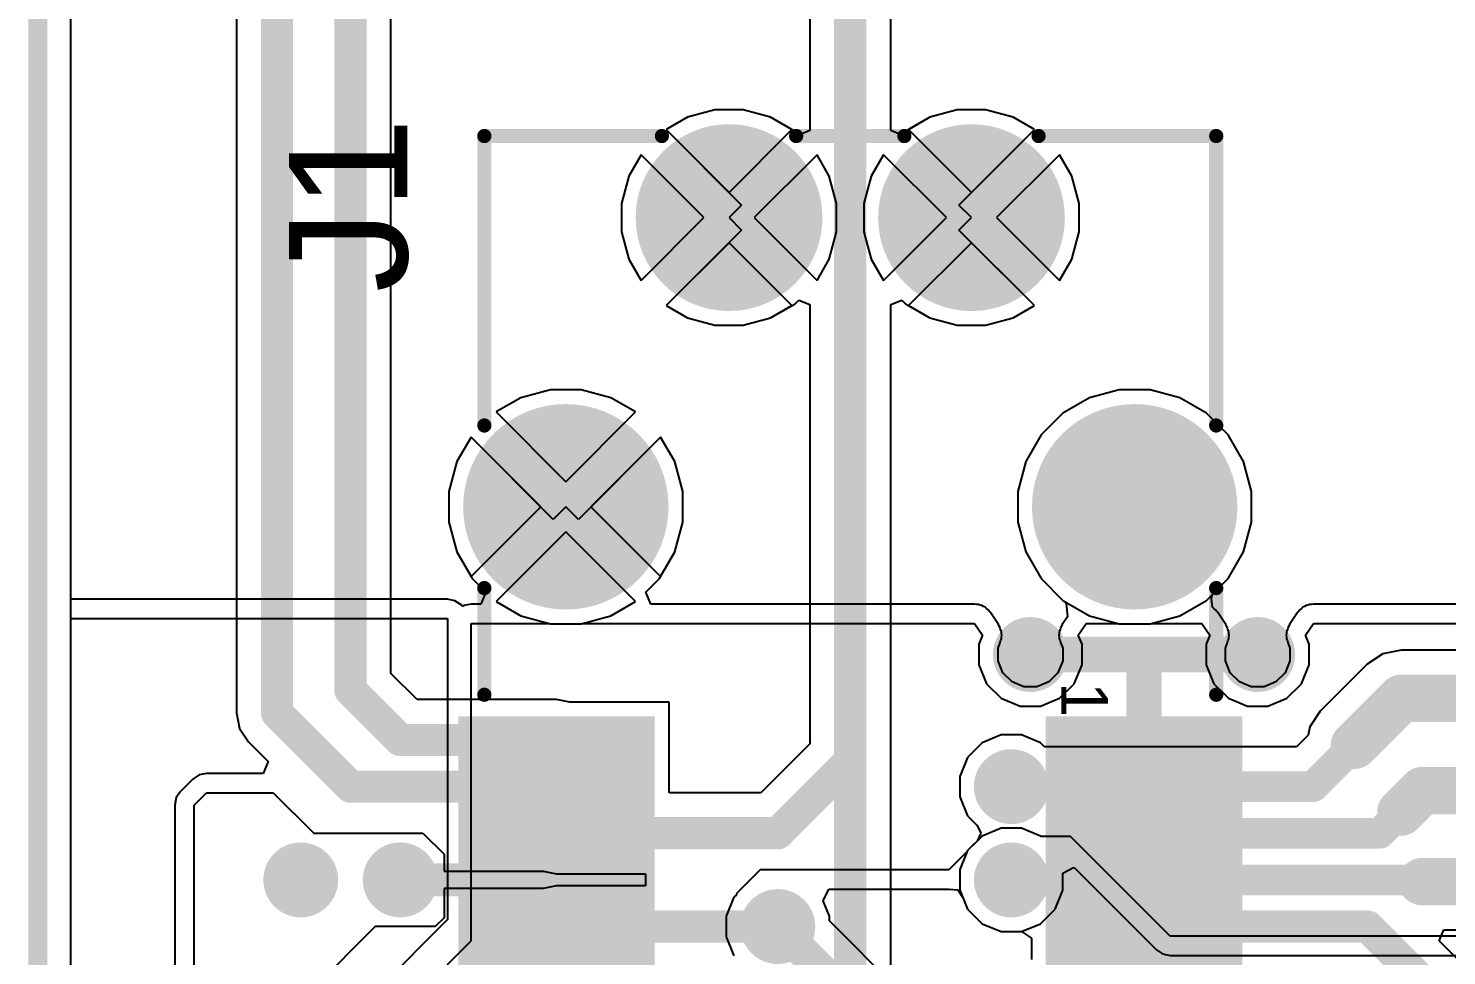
# Model space of a CAD drawing. Header units: millimetres. Extents: x 0 to 6.84, y 0 to 5.18.
# Drawn here: x -0.004 to 0.595, y 3.511 to 3.902 of the extents above; entities that cross this region are included whole.
import ezdxf

# ---------------------------------------------------------------- set-up
doc = ezdxf.new("R2010")
doc.units = ezdxf.units.MM
doc.header["$MEASUREMENT"] = 0
for name, color, linetype in [('BottomLayer', 5, 'Continuous'), ('BottomSolder', 6, 'Continuous'), ('Mechanical2', 216, 'Continuous'), ('MultiLayer', 9, 'Continuous'), ('PadHoleLayer', 156, 'Continuous'), ('TopLayer', 1, 'Continuous'), ('TopOverlay', 2, 'Continuous'), ('TopPaste', 8, 'Continuous'), ('TopSolder', 216, 'Continuous'), ('ViaHoleLayer', 16, 'Continuous')]:
    doc.layers.add(name, color=color, linetype=linetype)
doc.styles.add('Arial', font='', dxfattribs={"height": 0.2})
doc.styles.get('Arial').set_extended_font_data('Arial')

# ---------------------------------------------------------------- blocks, each defined once
blk = doc.blocks.new('FX23_20S_0_5SV_69')
at = {"layer": 'BottomLayer'}
h = blk.add_hatch(color=5, dxfattribs=at)
edge = h.paths.add_edge_path()
edge.add_arc((-0.18701, 0.12008), 0.03937, 0, 360)
h = blk.add_hatch(color=5, dxfattribs=at)
edge = h.paths.add_edge_path()
edge.add_arc((0.18701, 0.12008), 0.03937, 0, 360)
h = blk.add_hatch(color=5, dxfattribs=at)
edge = h.paths.add_edge_path()
edge.add_arc((-0.30906, 0.05118), 0.03543, 0, 360)
h = blk.add_hatch(color=5, dxfattribs=at)
edge = h.paths.add_edge_path()
edge.add_arc((0.30906, 0.05118), 0.03543, 0, 360)
h = blk.add_hatch(color=5, dxfattribs=at)
edge = h.paths.add_edge_path()
edge.add_arc((-0.30906, -0.05118), 0.03543, 0, 360)
h = blk.add_hatch(color=5, dxfattribs=at)
edge = h.paths.add_edge_path()
edge.add_arc((0.30906, -0.05118), 0.03543, 0, 360)
h = blk.add_hatch(color=5, dxfattribs=at)
edge = h.paths.add_edge_path()
edge.add_arc((-0.18701, -0.12008), 0.03937, 0, 360)
h = blk.add_hatch(color=5, dxfattribs=at)
edge = h.paths.add_edge_path()
edge.add_arc((0.18701, -0.12008), 0.03937, 0, 360)
at = {"layer": 'BottomSolder'}
h = blk.add_hatch(color=6, dxfattribs=at)
edge = h.paths.add_edge_path()
edge.add_arc((-0.18701, 0.12008), 0.04337, 0, 360)
h = blk.add_hatch(color=6, dxfattribs=at)
edge = h.paths.add_edge_path()
edge.add_arc((0.18701, 0.12008), 0.04337, 0, 360)
h = blk.add_hatch(color=6, dxfattribs=at)
edge = h.paths.add_edge_path()
edge.add_arc((-0.30906, 0.05118), 0.03943, 0, 360)
h = blk.add_hatch(color=6, dxfattribs=at)
edge = h.paths.add_edge_path()
edge.add_arc((0.30906, 0.05118), 0.03943, 0, 360)
h = blk.add_hatch(color=6, dxfattribs=at)
edge = h.paths.add_edge_path()
edge.add_arc((-0.30906, -0.05118), 0.03943, 0, 360)
h = blk.add_hatch(color=6, dxfattribs=at)
edge = h.paths.add_edge_path()
edge.add_arc((0.30906, -0.05118), 0.03943, 0, 360)
h = blk.add_hatch(color=6, dxfattribs=at)
edge = h.paths.add_edge_path()
edge.add_arc((-0.18701, -0.12008), 0.04337, 0, 360)
h = blk.add_hatch(color=6, dxfattribs=at)
edge = h.paths.add_edge_path()
edge.add_arc((0.18701, -0.12008), 0.04337, 0, 360)
at = {"layer": 'MultiLayer'}
h = blk.add_hatch(color=9, dxfattribs=at)
edge = h.paths.add_edge_path()
edge.add_arc((-0.18701, 0.12008), 0.03937, 0, 360)
h = blk.add_hatch(color=9, dxfattribs=at)
edge = h.paths.add_edge_path()
edge.add_arc((0.18701, 0.12008), 0.03937, 0, 360)
h = blk.add_hatch(color=9, dxfattribs=at)
edge = h.paths.add_edge_path()
edge.add_arc((-0.30906, 0.05118), 0.03543, 0, 360)
h = blk.add_hatch(color=9, dxfattribs=at)
edge = h.paths.add_edge_path()
edge.add_arc((0.30906, 0.05118), 0.03543, 0, 360)
h = blk.add_hatch(color=9, dxfattribs=at)
edge = h.paths.add_edge_path()
edge.add_arc((-0.30906, -0.05118), 0.03543, 0, 360)
h = blk.add_hatch(color=9, dxfattribs=at)
edge = h.paths.add_edge_path()
edge.add_arc((0.30906, -0.05118), 0.03543, 0, 360)
h = blk.add_hatch(color=9, dxfattribs=at)
edge = h.paths.add_edge_path()
edge.add_arc((-0.18701, -0.12008), 0.03937, 0, 360)
h = blk.add_hatch(color=9, dxfattribs=at)
edge = h.paths.add_edge_path()
edge.add_arc((0.18701, -0.12008), 0.03937, 0, 360)
at = {"layer": 'PadHoleLayer'}
h = blk.add_hatch(color=156, dxfattribs=at)
edge = h.paths.add_edge_path()
edge.add_arc((-0.18701, 0.12008), 0.0255, 0, 360)
h = blk.add_hatch(color=156, dxfattribs=at)
edge = h.paths.add_edge_path()
edge.add_arc((0.18701, 0.12008), 0.0255, 0, 360)
h = blk.add_hatch(color=156, dxfattribs=at)
edge = h.paths.add_edge_path()
edge.add_arc((-0.30906, 0.05118), 0.0215, 0, 360)
h = blk.add_hatch(color=156, dxfattribs=at)
edge = h.paths.add_edge_path()
edge.add_arc((0.30906, 0.05118), 0.0215, 0, 360)
h = blk.add_hatch(color=156, dxfattribs=at)
edge = h.paths.add_edge_path()
edge.add_arc((-0.30906, -0.05118), 0.0215, 0, 360)
h = blk.add_hatch(color=156, dxfattribs=at)
edge = h.paths.add_edge_path()
edge.add_arc((0.30906, -0.05118), 0.0215, 0, 360)
h = blk.add_hatch(color=156, dxfattribs=at)
edge = h.paths.add_edge_path()
edge.add_arc((-0.18701, -0.12008), 0.0255, 0, 360)
h = blk.add_hatch(color=156, dxfattribs=at)
edge = h.paths.add_edge_path()
edge.add_arc((0.18701, -0.12008), 0.0255, 0, 360)
at = {"layer": 'TopLayer'}
h = blk.add_hatch(color=1, dxfattribs=at)
edge = h.paths.add_edge_path()
edge.add_arc((-0.18701, 0.12008), 0.03937, 0, 360)
for points in [[(-0.09458, 0.16152), (-0.08258, 0.16152), (-0.08258, 0.08652), (-0.09458, 0.08652)], [(-0.0749, 0.16152), (-0.0629, 0.16152), (-0.0629, 0.08652), (-0.0749, 0.08652)], [(-0.05521, 0.16152), (-0.04321, 0.16152), (-0.04321, 0.08652), (-0.05521, 0.08652)], [(-0.03553, 0.16152), (-0.02353, 0.16152), (-0.02353, 0.08652), (-0.03553, 0.08652)], [(-0.01584, 0.16152), (-0.00384, 0.16152), (-0.00384, 0.08652), (-0.01584, 0.08652)], [(0.00384, 0.16152), (0.01584, 0.16152), (0.01584, 0.08652), (0.00384, 0.08652)], [(0.02353, 0.16152), (0.03553, 0.16152), (0.03553, 0.08652), (0.02353, 0.08652)], [(0.04321, 0.16152), (0.05521, 0.16152), (0.05521, 0.08652), (0.04321, 0.08652)], [(0.0629, 0.16152), (0.0749, 0.16152), (0.0749, 0.08652), (0.0629, 0.08652)], [(0.08258, 0.16152), (0.09458, 0.16152), (0.09458, 0.08652), (0.08258, 0.08652)], [(-0.09458, -0.08652), (-0.08258, -0.08652), (-0.08258, -0.16152), (-0.09458, -0.16152)], [(-0.0749, -0.08652), (-0.0629, -0.08652), (-0.0629, -0.16152), (-0.0749, -0.16152)], [(-0.05521, -0.08652), (-0.04321, -0.08652), (-0.04321, -0.16152), (-0.05521, -0.16152)], [(-0.03553, -0.08652), (-0.02353, -0.08652), (-0.02353, -0.16152), (-0.03553, -0.16152)], [(-0.01584, -0.08652), (-0.00384, -0.08652), (-0.00384, -0.16152), (-0.01584, -0.16152)], [(0.00384, -0.08652), (0.01584, -0.08652), (0.01584, -0.16152), (0.00384, -0.16152)], [(0.02353, -0.08652), (0.03553, -0.08652), (0.03553, -0.16152), (0.02353, -0.16152)], [(0.04321, -0.08652), (0.05521, -0.08652), (0.05521, -0.16152), (0.04321, -0.16152)], [(0.0629, -0.08652), (0.0749, -0.08652), (0.0749, -0.16152), (0.0629, -0.16152)], [(0.08258, -0.08652), (0.09458, -0.08652), (0.09458, -0.16152), (0.08258, -0.16152)]]:
    blk.add_hatch(color=1, dxfattribs=at).paths.add_polyline_path(points)
h = blk.add_hatch(color=1, dxfattribs=at)
edge = h.paths.add_edge_path()
edge.add_arc((0.18701, 0.12008), 0.03937, 0, 360)
h = blk.add_hatch(color=1, dxfattribs=at)
edge = h.paths.add_edge_path()
edge.add_arc((-0.30906, 0.05118), 0.03543, 0, 360)
h = blk.add_hatch(color=1, dxfattribs=at)
edge = h.paths.add_edge_path()
edge.add_arc((0.30906, 0.05118), 0.03543, 0, 360)
h = blk.add_hatch(color=1, dxfattribs=at)
edge = h.paths.add_edge_path()
edge.add_arc((-0.30906, -0.05118), 0.03543, 0, 360)
h = blk.add_hatch(color=1, dxfattribs=at)
edge = h.paths.add_edge_path()
edge.add_arc((0.30906, -0.05118), 0.03543, 0, 360)
h = blk.add_hatch(color=1, dxfattribs=at)
edge = h.paths.add_edge_path()
edge.add_arc((-0.18701, -0.12008), 0.03937, 0, 360)
h = blk.add_hatch(color=1, dxfattribs=at)
edge = h.paths.add_edge_path()
edge.add_arc((0.18701, -0.12008), 0.03937, 0, 360)
at = {"layer": 'TopPaste'}
for points in [[(-0.09458, 0.16152), (-0.08258, 0.16152), (-0.08258, 0.08652), (-0.09458, 0.08652)], [(-0.0749, 0.16152), (-0.0629, 0.16152), (-0.0629, 0.08652), (-0.0749, 0.08652)], [(-0.05521, 0.16152), (-0.04321, 0.16152), (-0.04321, 0.08652), (-0.05521, 0.08652)], [(-0.03553, 0.16152), (-0.02353, 0.16152), (-0.02353, 0.08652), (-0.03553, 0.08652)], [(-0.01584, 0.16152), (-0.00384, 0.16152), (-0.00384, 0.08652), (-0.01584, 0.08652)], [(0.00384, 0.16152), (0.01584, 0.16152), (0.01584, 0.08652), (0.00384, 0.08652)], [(0.02353, 0.16152), (0.03553, 0.16152), (0.03553, 0.08652), (0.02353, 0.08652)], [(0.04321, 0.16152), (0.05521, 0.16152), (0.05521, 0.08652), (0.04321, 0.08652)], [(0.0629, 0.16152), (0.0749, 0.16152), (0.0749, 0.08652), (0.0629, 0.08652)], [(0.08258, 0.16152), (0.09458, 0.16152), (0.09458, 0.08652), (0.08258, 0.08652)], [(-0.09458, -0.08652), (-0.08258, -0.08652), (-0.08258, -0.16152), (-0.09458, -0.16152)], [(-0.0749, -0.08652), (-0.0629, -0.08652), (-0.0629, -0.16152), (-0.0749, -0.16152)], [(-0.05521, -0.08652), (-0.04321, -0.08652), (-0.04321, -0.16152), (-0.05521, -0.16152)], [(-0.03553, -0.08652), (-0.02353, -0.08652), (-0.02353, -0.16152), (-0.03553, -0.16152)], [(-0.01584, -0.08652), (-0.00384, -0.08652), (-0.00384, -0.16152), (-0.01584, -0.16152)], [(0.00384, -0.08652), (0.01584, -0.08652), (0.01584, -0.16152), (0.00384, -0.16152)], [(0.02353, -0.08652), (0.03553, -0.08652), (0.03553, -0.16152), (0.02353, -0.16152)], [(0.04321, -0.08652), (0.05521, -0.08652), (0.05521, -0.16152), (0.04321, -0.16152)], [(0.0629, -0.08652), (0.0749, -0.08652), (0.0749, -0.16152), (0.0629, -0.16152)], [(0.08258, -0.08652), (0.09458, -0.08652), (0.09458, -0.16152), (0.08258, -0.16152)]]:
    blk.add_hatch(color=8, dxfattribs=at).paths.add_polyline_path(points)
at = {"layer": 'TopSolder'}
h = blk.add_hatch(color=216, dxfattribs=at)
edge = h.paths.add_edge_path()
edge.add_arc((-0.18701, 0.12008), 0.04337, 0, 360)
for points in [[(-0.09858, 0.16552), (-0.07858, 0.16552), (-0.07858, 0.08252), (-0.09858, 0.08252)], [(-0.0789, 0.16552), (-0.0589, 0.16552), (-0.0589, 0.08252), (-0.0789, 0.08252)], [(-0.05921, 0.16552), (-0.03921, 0.16552), (-0.03921, 0.08252), (-0.05921, 0.08252)], [(-0.03953, 0.16552), (-0.01953, 0.16552), (-0.01953, 0.08252), (-0.03953, 0.08252)], [(-0.01984, 0.16552), (0.00016, 0.16552), (0.00016, 0.08252), (-0.01984, 0.08252)], [(-0.00016, 0.16552), (0.01984, 0.16552), (0.01984, 0.08252), (-0.00016, 0.08252)], [(0.01953, 0.16552), (0.03953, 0.16552), (0.03953, 0.08252), (0.01953, 0.08252)], [(0.03921, 0.16552), (0.05921, 0.16552), (0.05921, 0.08252), (0.03921, 0.08252)], [(0.0589, 0.16552), (0.0789, 0.16552), (0.0789, 0.08252), (0.0589, 0.08252)], [(0.07858, 0.16552), (0.09858, 0.16552), (0.09858, 0.08252), (0.07858, 0.08252)], [(-0.09858, -0.08252), (-0.07858, -0.08252), (-0.07858, -0.16552), (-0.09858, -0.16552)], [(-0.0789, -0.08252), (-0.0589, -0.08252), (-0.0589, -0.16552), (-0.0789, -0.16552)], [(-0.05921, -0.08252), (-0.03921, -0.08252), (-0.03921, -0.16552), (-0.05921, -0.16552)], [(-0.03953, -0.08252), (-0.01953, -0.08252), (-0.01953, -0.16552), (-0.03953, -0.16552)], [(-0.01984, -0.08252), (0.00016, -0.08252), (0.00016, -0.16552), (-0.01984, -0.16552)], [(-0.00016, -0.08252), (0.01984, -0.08252), (0.01984, -0.16552), (-0.00016, -0.16552)], [(0.01953, -0.08252), (0.03953, -0.08252), (0.03953, -0.16552), (0.01953, -0.16552)], [(0.03921, -0.08252), (0.05921, -0.08252), (0.05921, -0.16552), (0.03921, -0.16552)], [(0.0589, -0.08252), (0.0789, -0.08252), (0.0789, -0.16552), (0.0589, -0.16552)], [(0.07858, -0.08252), (0.09858, -0.08252), (0.09858, -0.16552), (0.07858, -0.16552)]]:
    blk.add_hatch(color=216, dxfattribs=at).paths.add_polyline_path(points)
h = blk.add_hatch(color=216, dxfattribs=at)
edge = h.paths.add_edge_path()
edge.add_arc((0.18701, 0.12008), 0.04337, 0, 360)
h = blk.add_hatch(color=216, dxfattribs=at)
edge = h.paths.add_edge_path()
edge.add_arc((-0.30906, 0.05118), 0.03943, 0, 360)
h = blk.add_hatch(color=216, dxfattribs=at)
edge = h.paths.add_edge_path()
edge.add_arc((0.30906, 0.05118), 0.03943, 0, 360)
h = blk.add_hatch(color=216, dxfattribs=at)
edge = h.paths.add_edge_path()
edge.add_arc((-0.30906, -0.05118), 0.03943, 0, 360)
h = blk.add_hatch(color=216, dxfattribs=at)
edge = h.paths.add_edge_path()
edge.add_arc((0.30906, -0.05118), 0.03943, 0, 360)
h = blk.add_hatch(color=216, dxfattribs=at)
edge = h.paths.add_edge_path()
edge.add_arc((-0.18701, -0.12008), 0.04337, 0, 360)
h = blk.add_hatch(color=216, dxfattribs=at)
edge = h.paths.add_edge_path()
edge.add_arc((0.18701, -0.12008), 0.04337, 0, 360)
at = {"layer": 'TopOverlay', "const_width": 0.006}
for points in [[(-0.22132, 0.1545), (-0.3435, 0.1545)], [(-0.3435, 0.07951), (-0.3435, 0.1545)], [(-0.10768, 0.1545), (-0.1527, 0.1545)], [(0.1527, 0.1545), (0.10768, 0.1545)], [(0.3435, 0.1545), (0.22132, 0.1545)], [(0.3435, 0.07951), (0.3435, 0.1545)], [(-0.3435, -0.02285), (-0.3435, 0.02285)], [(0.3435, -0.02285), (0.3435, 0.02285)], [(-0.3435, -0.1545), (-0.3435, -0.07951)], [(0.3435, -0.1545), (0.3435, -0.07951)], [(-0.22132, -0.1545), (-0.3435, -0.1545)], [(-0.10768, -0.1545), (-0.1527, -0.1545)], [(0.1527, -0.1545), (0.10768, -0.1545)], [(0.3435, -0.1545), (0.22132, -0.1545)]]:
    blk.add_lwpolyline(points, dxfattribs=at)
at = {"layer": 'TopOverlay', "const_width": 0.003}
for points in [[(-0.345, 0.1545, 1), (-0.342, 0.1545, 1)], [(-0.345, 0.1545, 1), (-0.342, 0.1545, 1)], [(-0.22282, 0.1545, 1), (-0.21982, 0.1545, 1)], [(-0.1542, 0.1545, 1), (-0.1512, 0.1545, 1)], [(-0.10918, 0.1545, 1), (-0.10618, 0.1545, 1)], [(0.10618, 0.1545, 1), (0.10918, 0.1545, 1)], [(0.1512, 0.1545, 1), (0.1542, 0.1545, 1)], [(0.21982, 0.1545, 1), (0.22282, 0.1545, 1)], [(0.342, 0.1545, 1), (0.345, 0.1545, 1)], [(0.342, 0.1545, 1), (0.345, 0.1545, 1)], [(-0.345, 0.07951, 1), (-0.342, 0.07951, 1)], [(0.342, 0.07951, 1), (0.345, 0.07951, 1)], [(-0.345, 0.02285, 1), (-0.342, 0.02285, 1)], [(0.342, 0.02285, 1), (0.345, 0.02285, 1)], [(-0.345, -0.02285, 1), (-0.342, -0.02285, 1)], [(0.342, -0.02285, 1), (0.345, -0.02285, 1)], [(-0.345, -0.07951, 1), (-0.342, -0.07951, 1)], [(0.342, -0.07951, 1), (0.345, -0.07951, 1)], [(-0.345, -0.1545, 1), (-0.342, -0.1545, 1)], [(-0.345, -0.1545, 1), (-0.342, -0.1545, 1)], [(-0.22282, -0.1545, 1), (-0.21982, -0.1545, 1)], [(-0.1542, -0.1545, 1), (-0.1512, -0.1545, 1)], [(-0.10918, -0.1545, 1), (-0.10618, -0.1545, 1)], [(0.10618, -0.1545, 1), (0.10918, -0.1545, 1)], [(0.1512, -0.1545, 1), (0.1542, -0.1545, 1)], [(0.21982, -0.1545, 1), (0.22282, -0.1545, 1)], [(0.342, -0.1545, 1), (0.345, -0.1545, 1)], [(0.342, -0.1545, 1), (0.345, -0.1545, 1)]]:
    blk.add_lwpolyline(points, format="xyb", close=True, dxfattribs=at)
at = {"layer": 'TopOverlay'}
for s, height, p in [('1', 0.01969, (-0.11291, 0.08909)), ('20', 0.019685, (0.10309, -0.11191))]:
    blk.add_text(s, height=height, dxfattribs=at).set_placement(p)

msp = doc.modelspace()

# ---------------------------------------------------------------- hatches: boundary and pattern name
at = {"layer": 'BottomLayer'}
h = msp.add_hatch(color=5, dxfattribs=at)
edge = h.paths.add_edge_path()
edge.add_arc((0.41903, 3.63785), 0.01181, 0, 360)
h = msp.add_hatch(color=5, dxfattribs=at)
edge = h.paths.add_edge_path()
edge.add_arc((0.515, 3.63785), 0.01181, 0, 360)
h = msp.add_hatch(color=5, dxfattribs=at)
edge = h.paths.add_edge_path()
edge.add_arc((0.411, 3.58209), 0.01181, 0, 360)
h = msp.add_hatch(color=5, dxfattribs=at)
edge = h.paths.add_edge_path()
edge.add_arc((0.111, 3.54272), 0.01181, 0, 360)
h = msp.add_hatch(color=5, dxfattribs=at)
edge = h.paths.add_edge_path()
edge.add_arc((0.153, 3.54272), 0.01181, 0, 360)
h = msp.add_hatch(color=5, dxfattribs=at)
edge = h.paths.add_edge_path()
edge.add_arc((0.411, 3.54272), 0.01181, 0, 360)
h = msp.add_hatch(color=5, dxfattribs=at)
edge = h.paths.add_edge_path()
edge.add_arc((0.3124, 3.52303), 0.01181, 0, 360)
at = {"layer": 'BottomSolder'}
h = msp.add_hatch(color=6, dxfattribs=at)
edge = h.paths.add_edge_path()
edge.add_arc((0.41903, 3.63785), 0.01581, 0, 360)
h = msp.add_hatch(color=6, dxfattribs=at)
edge = h.paths.add_edge_path()
edge.add_arc((0.515, 3.63785), 0.01581, 0, 360)
h = msp.add_hatch(color=6, dxfattribs=at)
edge = h.paths.add_edge_path()
edge.add_arc((0.411, 3.58209), 0.01581, 0, 360)
h = msp.add_hatch(color=6, dxfattribs=at)
edge = h.paths.add_edge_path()
edge.add_arc((0.111, 3.54272), 0.01581, 0, 360)
h = msp.add_hatch(color=6, dxfattribs=at)
edge = h.paths.add_edge_path()
edge.add_arc((0.153, 3.54272), 0.01581, 0, 360)
h = msp.add_hatch(color=6, dxfattribs=at)
edge = h.paths.add_edge_path()
edge.add_arc((0.411, 3.54272), 0.01581, 0, 360)
h = msp.add_hatch(color=6, dxfattribs=at)
edge = h.paths.add_edge_path()
edge.add_arc((0.3124, 3.52303), 0.01581, 0, 360)
at = {"layer": 'TopLayer'}
h = msp.add_hatch(color=1, dxfattribs=at)
edge = h.paths.add_edge_path()
edge.add_arc((0.41903, 3.63785), 0.01181, 0, 360)
h = msp.add_hatch(color=1, dxfattribs=at)
edge = h.paths.add_edge_path()
edge.add_arc((0.515, 3.63785), 0.01181, 0, 360)
msp.add_hatch(color=1, dxfattribs=at).paths.add_polyline_path([(0.42952, 3.594), (0.50452, 3.594), (0.50452, 3.60777), (0.42952, 3.60777)])
h = msp.add_hatch(color=1, dxfattribs=at)
edge = h.paths.add_edge_path()
edge.add_arc((0.411, 3.58209), 0.01181, 0, 360)
h = msp.add_hatch(color=1, dxfattribs=at)
edge = h.paths.add_edge_path()
edge.add_arc((0.111, 3.54272), 0.01181, 0, 360)
h = msp.add_hatch(color=1, dxfattribs=at)
edge = h.paths.add_edge_path()
edge.add_arc((0.153, 3.54272), 0.01181, 0, 360)
h = msp.add_hatch(color=1, dxfattribs=at)
edge = h.paths.add_edge_path()
edge.add_arc((0.411, 3.54272), 0.01181, 0, 360)
h = msp.add_hatch(color=1, dxfattribs=at)
edge = h.paths.add_edge_path()
edge.add_arc((0.3124, 3.52303), 0.01181, 0, 360)
at = {"layer": 'TopSolder'}
h = msp.add_hatch(color=216, dxfattribs=at)
edge = h.paths.add_edge_path()
edge.add_arc((0.41903, 3.63785), 0.01581, 0, 360)
h = msp.add_hatch(color=216, dxfattribs=at)
edge = h.paths.add_edge_path()
edge.add_arc((0.515, 3.63785), 0.01581, 0, 360)
h = msp.add_hatch(color=216, dxfattribs=at)
edge = h.paths.add_edge_path()
edge.add_arc((0.411, 3.58209), 0.01581, 0, 360)
h = msp.add_hatch(color=216, dxfattribs=at)
edge = h.paths.add_edge_path()
edge.add_arc((0.111, 3.54272), 0.01581, 0, 360)
h = msp.add_hatch(color=216, dxfattribs=at)
edge = h.paths.add_edge_path()
edge.add_arc((0.153, 3.54272), 0.01581, 0, 360)
h = msp.add_hatch(color=216, dxfattribs=at)
edge = h.paths.add_edge_path()
edge.add_arc((0.411, 3.54272), 0.01581, 0, 360)
h = msp.add_hatch(color=216, dxfattribs=at)
edge = h.paths.add_edge_path()
edge.add_arc((0.3124, 3.52303), 0.01581, 0, 360)
at = {"layer": 'ViaHoleLayer'}
h = msp.add_hatch(color=16, dxfattribs=at)
edge = h.paths.add_edge_path()
edge.add_arc((0.41903, 3.63785), 0.00591, 0, 360)
h = msp.add_hatch(color=16, dxfattribs=at)
edge = h.paths.add_edge_path()
edge.add_arc((0.515, 3.63785), 0.00591, 0, 360)
h = msp.add_hatch(color=16, dxfattribs=at)
edge = h.paths.add_edge_path()
edge.add_arc((0.411, 3.58209), 0.00591, 0, 360)
h = msp.add_hatch(color=16, dxfattribs=at)
edge = h.paths.add_edge_path()
edge.add_arc((0.111, 3.54272), 0.00591, 0, 360)
h = msp.add_hatch(color=16, dxfattribs=at)
edge = h.paths.add_edge_path()
edge.add_arc((0.153, 3.54272), 0.00591, 0, 360)
h = msp.add_hatch(color=16, dxfattribs=at)
edge = h.paths.add_edge_path()
edge.add_arc((0.411, 3.54272), 0.00591, 0, 360)
h = msp.add_hatch(color=16, dxfattribs=at)
edge = h.paths.add_edge_path()
edge.add_arc((0.3124, 3.52303), 0.00591, 0, 360)

# ---------------------------------------------------------------- linework, layer by layer
at = {"layer": 'BottomLayer'}
for p, q in [((0.014, 3.66116), (0.014, 4.44)), ((0.27428, 3.86458), (0.26528, 3.85939)), ((0.28584, 3.86768), (0.27428, 3.86458)), ((0.2978, 3.86768), (0.28584, 3.86768)), ((0.30936, 3.86458), (0.2978, 3.86768)), ((0.31835, 3.85939), (0.30936, 3.86458)), ((0.37664, 3.86458), (0.36765, 3.85939)), ((0.3882, 3.86768), (0.37664, 3.86458)), ((0.40016, 3.86768), (0.3882, 3.86768)), ((0.41172, 3.86458), (0.40016, 3.86768)), ((0.42072, 3.85939), (0.41172, 3.86458)), ((0.26528, 3.85939), (0.29182, 3.83285)), ((0.29182, 3.83285), (0.31835, 3.85939)), ((0.36765, 3.85939), (0.39418, 3.83285)), ((0.39418, 3.83285), (0.42072, 3.85939)), ((0.25468, 3.84878), (0.24948, 3.83978)), ((0.28121, 3.82224), (0.25468, 3.84878)), ((0.32896, 3.84878), (0.30243, 3.82224)), ((0.33416, 3.83978), (0.32896, 3.84878)), ((0.35704, 3.84878), (0.35184, 3.83978)), ((0.38357, 3.82224), (0.35704, 3.84878)), ((0.43132, 3.84878), (0.40479, 3.82224)), ((0.43652, 3.83978), (0.43132, 3.84878)), ((0.24948, 3.83978), (0.24639, 3.82823)), ((0.33725, 3.82823), (0.33416, 3.83978)), ((0.35184, 3.83978), (0.34875, 3.82823)), ((0.43961, 3.82823), (0.43652, 3.83978)), ((0.24639, 3.82823), (0.24639, 3.81626)), ((0.33725, 3.81626), (0.33725, 3.82823)), ((0.34875, 3.82823), (0.34875, 3.81626)), ((0.43961, 3.81626), (0.43961, 3.82823)), ((0.25468, 3.79571), (0.28121, 3.82224)), ((0.30243, 3.82224), (0.32896, 3.79571)), ((0.35704, 3.79571), (0.38357, 3.82224)), ((0.40479, 3.82224), (0.43132, 3.79571)), ((0.24639, 3.81626), (0.24948, 3.80471)), ((0.33416, 3.80471), (0.33725, 3.81626)), ((0.34875, 3.81626), (0.35184, 3.80471)), ((0.43652, 3.80471), (0.43961, 3.81626)), ((0.29182, 3.81164), (0.26528, 3.7851)), ((0.31835, 3.7851), (0.29182, 3.81164)), ((0.39418, 3.81164), (0.36765, 3.7851)), ((0.42072, 3.7851), (0.39418, 3.81164)), ((0.24948, 3.80471), (0.25468, 3.79571)), ((0.32896, 3.79571), (0.33416, 3.80471)), ((0.35184, 3.80471), (0.35704, 3.79571)), ((0.43132, 3.79571), (0.43652, 3.80471)), ((0.26528, 3.7851), (0.27428, 3.77991)), ((0.30936, 3.77991), (0.31835, 3.7851)), ((0.36765, 3.7851), (0.37664, 3.77991)), ((0.41172, 3.77991), (0.42072, 3.7851)), ((0.27428, 3.77991), (0.28584, 3.77681)), ((0.2978, 3.77681), (0.30936, 3.77991)), ((0.37664, 3.77991), (0.3882, 3.77681)), ((0.40016, 3.77681), (0.41172, 3.77991)), ((0.28584, 3.77681), (0.2978, 3.77681)), ((0.3882, 3.77681), (0.40016, 3.77681)), ((0.21642, 3.74957), (0.20387, 3.7462)), ((0.22942, 3.74957), (0.21642, 3.74957)), ((0.24198, 3.7462), (0.22942, 3.74957)), ((0.45658, 3.74957), (0.44402, 3.7462)), ((0.46958, 3.74957), (0.45658, 3.74957)), ((0.48214, 3.7462), (0.46958, 3.74957)), ((0.20387, 3.7462), (0.1935, 3.74022)), ((0.25234, 3.74022), (0.24198, 3.7462)), ((0.44402, 3.7462), (0.43277, 3.7397)), ((0.49339, 3.7397), (0.48214, 3.7462)), ((0.1935, 3.74022), (0.22292, 3.7108)), ((0.22292, 3.7108), (0.25234, 3.74022)), ((0.43277, 3.7397), (0.42357, 3.73051)), ((0.50259, 3.73051), (0.49339, 3.7397)), ((0.42357, 3.73051), (0.41707, 3.71925)), ((0.50908, 3.71925), (0.50259, 3.73051)), ((0.1829, 3.72961), (0.17692, 3.71925)), ((0.21762, 3.69489), (0.1829, 3.72961)), ((0.26295, 3.72961), (0.22823, 3.69489)), ((0.26893, 3.71925), (0.26295, 3.72961)), ((0.17692, 3.71925), (0.17355, 3.7067)), ((0.27229, 3.7067), (0.26893, 3.71925)), ((0.41707, 3.71925), (0.41371, 3.7067)), ((0.51245, 3.7067), (0.50908, 3.71925)), ((0.17355, 3.7067), (0.17355, 3.6937)), ((0.27229, 3.6937), (0.27229, 3.7067)), ((0.41371, 3.7067), (0.41371, 3.6937)), ((0.51245, 3.6937), (0.51245, 3.7067)), ((0.22292, 3.7002), (0.21762, 3.69489)), ((0.22823, 3.69489), (0.22292, 3.7002)), ((0.17355, 3.6937), (0.17692, 3.68114)), ((0.26893, 3.68114), (0.27229, 3.6937)), ((0.41371, 3.6937), (0.41707, 3.68114)), ((0.50908, 3.68114), (0.51245, 3.6937)), ((0.17692, 3.68114), (0.18342, 3.66988)), ((0.26243, 3.66988), (0.26893, 3.68114)), ((0.41707, 3.68114), (0.42357, 3.66988)), ((0.50259, 3.66988), (0.50908, 3.68114)), ((0.18342, 3.66988), (0.18914, 3.66416)), ((0.2567, 3.66416), (0.26243, 3.66988)), ((0.42357, 3.66988), (0.43277, 3.66069)), ((0.49589, 3.66319), (0.50259, 3.66988)), ((0.173, 3.66116), (0.014, 3.66116)), ((0.014, 3.66116), (0.014, 3.66116)), ((0.17612, 3.66054), (0.173, 3.66116)), ((0.17877, 3.65877), (0.17612, 3.66054)), ((0.17922, 3.65809), (0.17877, 3.65877)), ((0.183, 3.65916), (0.17988, 3.65854)), ((0.18707, 3.65916), (0.183, 3.65916)), ((0.18914, 3.66416), (0.18707, 3.65916)), ((0.25877, 3.65916), (0.2567, 3.66416)), ((0.39546, 3.65916), (0.25877, 3.65916)), ((0.39625, 3.659), (0.39546, 3.65916)), ((0.39705, 3.659), (0.39625, 3.659)), ((0.39779, 3.65869), (0.39705, 3.659)), ((0.39858, 3.65854), (0.39779, 3.65869)), ((0.43277, 3.66069), (0.43359, 3.66022)), ((0.43359, 3.66022), (0.4337, 3.6601)), ((0.4337, 3.6601), (0.43412, 3.65947)), ((0.43412, 3.65947), (0.43413, 3.65944)), ((0.43413, 3.65944), (0.43468, 3.65381)), ((0.49555, 3.66142), (0.49565, 3.66234)), ((0.49595, 3.65785), (0.49555, 3.66142)), ((0.49565, 3.66234), (0.49589, 3.66319)), ((0.53624, 3.65869), (0.53545, 3.65854)), ((0.53698, 3.659), (0.53624, 3.65869)), ((0.53778, 3.659), (0.53698, 3.659)), ((0.53857, 3.65916), (0.53778, 3.659)), ((0.713, 3.65916), (0.53857, 3.65916)), ((0.014, 2.457), (0.014, 3.653)), ((0.014, 3.653), (0.173, 3.653)), ((0.173, 3.653), (0.173, 3.651)), ((0.17988, 3.65854), (0.17922, 3.65809)), ((0.39925, 3.65809), (0.39858, 3.65854)), ((0.39999, 3.65778), (0.39925, 3.65809)), ((0.40056, 3.65721), (0.39999, 3.65778)), ((0.40123, 3.65677), (0.40056, 3.65721)), ((0.40167, 3.6561), (0.40123, 3.65677)), ((0.40224, 3.65553), (0.40167, 3.6561)), ((0.40558, 3.65053), (0.40224, 3.65553)), ((0.43468, 3.65381), (0.43248, 3.65053)), ((0.49653, 3.65721), (0.49595, 3.65785)), ((0.4972, 3.65677), (0.49653, 3.65721)), ((0.49764, 3.6561), (0.4972, 3.65677)), ((0.49821, 3.65553), (0.49764, 3.6561)), ((0.50155, 3.65053), (0.49821, 3.65553)), ((0.53179, 3.65553), (0.52845, 3.65053)), ((0.53236, 3.6561), (0.53179, 3.65553)), ((0.5328, 3.65677), (0.53236, 3.6561)), ((0.53347, 3.65721), (0.5328, 3.65677)), ((0.53404, 3.65778), (0.53347, 3.65721)), ((0.53478, 3.65809), (0.53404, 3.65778)), ((0.53545, 3.65854), (0.53478, 3.65809)), ((0.173, 3.651), (0.173, 3.526)), ((0.183, 3.517), (0.183, 3.651)), ((0.183, 3.651), (0.21578, 3.651)), ((0.21578, 3.651), (0.21642, 3.65083)), ((0.21642, 3.65083), (0.22942, 3.65083)), ((0.22942, 3.65083), (0.23007, 3.651)), ((0.23007, 3.651), (0.39546, 3.651)), ((0.39546, 3.651), (0.3988, 3.646)), ((0.40589, 3.64979), (0.40558, 3.65053)), ((0.40634, 3.64912), (0.40589, 3.64979)), ((0.40649, 3.64833), (0.40634, 3.64912)), ((0.4068, 3.64759), (0.40649, 3.64833)), ((0.4068, 3.64679), (0.4068, 3.64759)), ((0.40696, 3.646), (0.4068, 3.64679)), ((0.43126, 3.64679), (0.43111, 3.646)), ((0.43157, 3.64833), (0.43126, 3.64759)), ((0.43126, 3.64759), (0.43126, 3.64679)), ((0.43173, 3.64912), (0.43157, 3.64833)), ((0.43217, 3.64979), (0.43173, 3.64912)), ((0.43248, 3.65053), (0.43217, 3.64979)), ((0.43926, 3.646), (0.4426, 3.651)), ((0.4426, 3.651), (0.45593, 3.651)), ((0.45593, 3.651), (0.45658, 3.65083)), ((0.45658, 3.65083), (0.46958, 3.65083)), ((0.46958, 3.65083), (0.47022, 3.651)), ((0.47022, 3.651), (0.49143, 3.651)), ((0.49143, 3.651), (0.49477, 3.646)), ((0.50186, 3.64979), (0.50155, 3.65053)), ((0.5023, 3.64912), (0.50186, 3.64979)), ((0.50246, 3.64833), (0.5023, 3.64912)), ((0.50277, 3.64759), (0.50246, 3.64833)), ((0.50277, 3.64679), (0.50277, 3.64759)), ((0.50293, 3.646), (0.50277, 3.64679)), ((0.52723, 3.64679), (0.52707, 3.646)), ((0.52754, 3.64833), (0.52723, 3.64759)), ((0.52723, 3.64759), (0.52723, 3.64679)), ((0.5277, 3.64912), (0.52754, 3.64833)), ((0.52814, 3.64979), (0.5277, 3.64912)), ((0.52845, 3.65053), (0.52814, 3.64979)), ((0.53523, 3.646), (0.53857, 3.651)), ((0.53857, 3.651), (0.713, 3.651)), ((0.3988, 3.646), (0.39722, 3.64219)), ((0.39722, 3.64219), (0.39722, 3.63351)), ((0.40538, 3.64056), (0.40634, 3.64288)), ((0.40634, 3.64288), (0.40649, 3.64367)), ((0.40649, 3.64367), (0.4068, 3.64441)), ((0.4068, 3.64521), (0.40696, 3.646)), ((0.4068, 3.64441), (0.4068, 3.64521)), ((0.43111, 3.646), (0.43126, 3.64521)), ((0.43126, 3.64521), (0.43126, 3.64441)), ((0.43126, 3.64441), (0.43157, 3.64367)), ((0.43157, 3.64367), (0.43173, 3.64288)), ((0.43173, 3.64288), (0.43269, 3.64056)), ((0.44084, 3.64219), (0.43926, 3.646)), ((0.44084, 3.63351), (0.44084, 3.64219)), ((0.49477, 3.646), (0.49319, 3.64219)), ((0.49319, 3.64219), (0.49319, 3.63351)), ((0.50135, 3.64056), (0.5023, 3.64288)), ((0.5023, 3.64288), (0.50246, 3.64367)), ((0.50246, 3.64367), (0.50277, 3.64441)), ((0.50277, 3.64521), (0.50293, 3.646)), ((0.50277, 3.64441), (0.50277, 3.64521)), ((0.52707, 3.646), (0.52723, 3.64521)), ((0.52723, 3.64521), (0.52723, 3.64441)), ((0.52723, 3.64441), (0.52754, 3.64367)), ((0.52754, 3.64367), (0.5277, 3.64288)), ((0.5277, 3.64288), (0.52865, 3.64056)), ((0.53681, 3.64219), (0.53523, 3.646)), ((0.53681, 3.63351), (0.53681, 3.64219)), ((0.40538, 3.63513), (0.40538, 3.64056)), ((0.40746, 3.63011), (0.40538, 3.63513)), ((0.43269, 3.63513), (0.43061, 3.63011)), ((0.43269, 3.64056), (0.43269, 3.63513)), ((0.50135, 3.63513), (0.50135, 3.64056)), ((0.50342, 3.63011), (0.50135, 3.63513)), ((0.52865, 3.63513), (0.52658, 3.63011)), ((0.52865, 3.64056), (0.52865, 3.63513)), ((0.39722, 3.63351), (0.40054, 3.62549)), ((0.4113, 3.62627), (0.40746, 3.63011)), ((0.43061, 3.63011), (0.42677, 3.62627)), ((0.43752, 3.62549), (0.44084, 3.63351)), ((0.49319, 3.63351), (0.49651, 3.62549)), ((0.50727, 3.62627), (0.50342, 3.63011)), ((0.52658, 3.63011), (0.52273, 3.62627)), ((0.53349, 3.62549), (0.53681, 3.63351)), ((0.40054, 3.62549), (0.40668, 3.61936)), ((0.41632, 3.62419), (0.4113, 3.62627)), ((0.42175, 3.62419), (0.41632, 3.62419)), ((0.42677, 3.62627), (0.42175, 3.62419)), ((0.43139, 3.61936), (0.43752, 3.62549)), ((0.49651, 3.62549), (0.50265, 3.61936)), ((0.51228, 3.62419), (0.50727, 3.62627)), ((0.51772, 3.62419), (0.51228, 3.62419)), ((0.52273, 3.62627), (0.51772, 3.62419)), ((0.52735, 3.61936), (0.53349, 3.62549)), ((0.40668, 3.61936), (0.41469, 3.61604)), ((0.42337, 3.61604), (0.43139, 3.61936)), ((0.50265, 3.61936), (0.51066, 3.61604)), ((0.51934, 3.61604), (0.52735, 3.61936)), ((0.41469, 3.61604), (0.42337, 3.61604)), ((0.51066, 3.61604), (0.51934, 3.61604)), ((0.40666, 3.56453), (0.39865, 3.56121)), ((0.41534, 3.56453), (0.40666, 3.56453)), ((0.42336, 3.56121), (0.41534, 3.56453)), ((0.39865, 3.56121), (0.39251, 3.55507)), ((0.42356, 3.561), (0.42336, 3.56121)), ((0.436, 3.561), (0.42356, 3.561)), ((0.478, 3.519), (0.436, 3.561)), ((0.39236, 3.55472), (0.38465, 3.547)), ((0.39251, 3.55507), (0.39236, 3.55472)), ((0.305, 3.547), (0.295, 3.537)), ((0.38465, 3.547), (0.305, 3.547)), ((0.43281, 3.54558), (0.43724, 3.54799)), ((0.43281, 3.53838), (0.43281, 3.54558)), ((0.43724, 3.54799), (0.43743, 3.54803)), ((0.43743, 3.54803), (0.47223, 3.51323)), ((0.33153, 3.53384), (0.33397, 3.53884)), ((0.33397, 3.53884), (0.38465, 3.53884)), ((0.38465, 3.53884), (0.38842, 3.53846)), ((0.29391, 3.53539), (0.29059, 3.52737)), ((0.295, 3.53648), (0.29391, 3.53539)), ((0.295, 3.537), (0.295, 3.53648)), ((0.33421, 3.52737), (0.33153, 3.53384)), ((0.38842, 3.53846), (0.39047, 3.53529)), ((0.39047, 3.53529), (0.39251, 3.53036)), ((0.42949, 3.53036), (0.43281, 3.53838)), ((0.29059, 3.52737), (0.29059, 3.51869)), ((0.33421, 3.52545), (0.33421, 3.52737)), ((0.39251, 3.53036), (0.39865, 3.52423)), ((0.42336, 3.52423), (0.42949, 3.53036)), ((0.173, 3.526), (0.132, 3.485)), ((0.38621, 3.47345), (0.33421, 3.52545)), ((0.39865, 3.52423), (0.40666, 3.52091)), ((0.40666, 3.52091), (0.41534, 3.52091)), ((0.41534, 3.52091), (0.42336, 3.52423)), ((0.145, 3.479), (0.183, 3.517)), ((0.29059, 3.51869), (0.29391, 3.51068)), ((0.734, 3.519), (0.478, 3.519)), ((0.47223, 3.51323), (0.47488, 3.51146)), ((0.47488, 3.51146), (0.478, 3.51084)), ((0.478, 3.51084), (0.478, 3.51084)), ((0.478, 3.51084), (0.734, 3.51084))]:
    msp.add_line(p, q, dxfattribs=at)
at = {"layer": 'BottomLayer', "const_width": 0.0136}
msp.add_lwpolyline([(0.3124, 3.52303), (0.38543, 3.45)], dxfattribs=at)
at = {"layer": 'BottomLayer', "const_width": 0.0068}
msp.add_lwpolyline([(0.309, 3.52303, 1), (0.3158, 3.52303, 1)], format="xyb", close=True, dxfattribs=at)
at = {"layer": 'Mechanical2', "const_width": 0.008}
msp.add_lwpolyline([(0, 0), (0, 4.72441)], dxfattribs=at)
at = {"layer": 'TopLayer'}
for p, q in [((0.014, 3.08398), (0.014, 4.45)), ((0.08386, 4.11524), (0.08386, 3.61317)), ((0.14909, 3.6299), (0.14909, 4.08841)), ((0.32587, 4.054), (0.32587, 3.85898)), ((0.36013, 3.85898), (0.36013, 4.04691)), ((0.27428, 3.86458), (0.26528, 3.85939)), ((0.28584, 3.86768), (0.27428, 3.86458)), ((0.2978, 3.86768), (0.28584, 3.86768)), ((0.30936, 3.86458), (0.2978, 3.86768)), ((0.31972, 3.8586), (0.30936, 3.86458)), ((0.37664, 3.86458), (0.36628, 3.8586)), ((0.3882, 3.86768), (0.37664, 3.86458)), ((0.40016, 3.86768), (0.3882, 3.86768)), ((0.41172, 3.86458), (0.40016, 3.86768)), ((0.42072, 3.85939), (0.41172, 3.86458)), ((0.26528, 3.85939), (0.29712, 3.82755)), ((0.32125, 3.85706), (0.31972, 3.8586)), ((0.32587, 3.85898), (0.32125, 3.85706)), ((0.36475, 3.85706), (0.36013, 3.85898)), ((0.36628, 3.8586), (0.36475, 3.85706)), ((0.38888, 3.82755), (0.42072, 3.85939)), ((0.25468, 3.84878), (0.24948, 3.83978)), ((0.28121, 3.82224), (0.25468, 3.84878)), ((0.43132, 3.84878), (0.40479, 3.82224)), ((0.43652, 3.83978), (0.43132, 3.84878)), ((0.24948, 3.83978), (0.24639, 3.82823)), ((0.43961, 3.82823), (0.43652, 3.83978)), ((0.24639, 3.82823), (0.24639, 3.81626)), ((0.29712, 3.82755), (0.29182, 3.82224)), ((0.39418, 3.82224), (0.38888, 3.82755)), ((0.43961, 3.81626), (0.43961, 3.82823)), ((0.25468, 3.79571), (0.28121, 3.82224)), ((0.29182, 3.82224), (0.29712, 3.81694)), ((0.38888, 3.81694), (0.39418, 3.82224)), ((0.40479, 3.82224), (0.43132, 3.79571)), ((0.24639, 3.81626), (0.24948, 3.80471)), ((0.29712, 3.81694), (0.26528, 3.7851)), ((0.42072, 3.7851), (0.38888, 3.81694)), ((0.43652, 3.80471), (0.43961, 3.81626)), ((0.24948, 3.80471), (0.25468, 3.79571)), ((0.43132, 3.79571), (0.43652, 3.80471)), ((0.26528, 3.7851), (0.27428, 3.77991)), ((0.30936, 3.77991), (0.31972, 3.78589)), ((0.31972, 3.78589), (0.32125, 3.78743)), ((0.32125, 3.78743), (0.32587, 3.78551)), ((0.32587, 3.78551), (0.32587, 3.6001)), ((0.36013, 3.78551), (0.36475, 3.78742)), ((0.36013, 3.593), (0.36013, 3.78551)), ((0.36475, 3.78742), (0.36628, 3.78589)), ((0.36628, 3.78589), (0.37664, 3.77991)), ((0.41172, 3.77991), (0.42072, 3.7851)), ((0.27428, 3.77991), (0.28584, 3.77681)), ((0.2978, 3.77681), (0.30936, 3.77991)), ((0.37664, 3.77991), (0.3882, 3.77681)), ((0.40016, 3.77681), (0.41172, 3.77991)), ((0.28584, 3.77681), (0.2978, 3.77681)), ((0.3882, 3.77681), (0.40016, 3.77681)), ((0.21642, 3.74957), (0.20387, 3.7462)), ((0.22942, 3.74957), (0.21642, 3.74957)), ((0.24198, 3.7462), (0.22942, 3.74957)), ((0.45658, 3.74957), (0.44402, 3.7462)), ((0.46958, 3.74957), (0.45658, 3.74957)), ((0.48214, 3.7462), (0.46958, 3.74957)), ((0.20387, 3.7462), (0.1935, 3.74022)), ((0.25234, 3.74022), (0.24198, 3.7462)), ((0.44402, 3.7462), (0.43277, 3.7397)), ((0.49339, 3.7397), (0.48214, 3.7462)), ((0.1935, 3.74022), (0.22292, 3.7108)), ((0.22292, 3.7108), (0.25234, 3.74022)), ((0.43277, 3.7397), (0.42357, 3.73051)), ((0.50259, 3.73051), (0.49339, 3.7397)), ((0.42357, 3.73051), (0.41707, 3.71925)), ((0.50908, 3.71925), (0.50259, 3.73051)), ((0.1829, 3.72961), (0.17692, 3.71925)), ((0.21232, 3.7002), (0.1829, 3.72961)), ((0.26295, 3.72961), (0.23353, 3.7002)), ((0.26893, 3.71925), (0.26295, 3.72961)), ((0.17692, 3.71925), (0.17355, 3.7067)), ((0.27229, 3.7067), (0.26893, 3.71925)), ((0.41707, 3.71925), (0.41371, 3.7067)), ((0.51245, 3.7067), (0.50908, 3.71925)), ((0.17355, 3.7067), (0.17355, 3.6937)), ((0.27229, 3.6937), (0.27229, 3.7067)), ((0.41371, 3.7067), (0.41371, 3.6937)), ((0.51245, 3.6937), (0.51245, 3.7067)), ((0.1829, 3.67078), (0.21232, 3.7002)), ((0.23353, 3.7002), (0.26295, 3.67078)), ((0.17355, 3.6937), (0.17692, 3.68114)), ((0.22292, 3.68959), (0.1935, 3.66017)), ((0.25234, 3.66017), (0.22292, 3.68959)), ((0.26893, 3.68114), (0.27229, 3.6937)), ((0.41371, 3.6937), (0.41707, 3.68114)), ((0.50908, 3.68114), (0.51245, 3.6937)), ((0.17692, 3.68114), (0.1829, 3.67078)), ((0.26295, 3.67078), (0.26893, 3.68114)), ((0.41707, 3.68114), (0.42357, 3.66988)), ((0.50259, 3.66988), (0.50908, 3.68114)), ((0.42357, 3.66988), (0.43277, 3.66069)), ((0.49339, 3.66069), (0.50259, 3.66988)), ((0.1935, 3.66017), (0.20387, 3.65419)), ((0.24198, 3.65419), (0.25234, 3.66017)), ((0.43277, 3.66069), (0.44402, 3.65419)), ((0.48214, 3.65419), (0.49339, 3.66069)), ((0.20387, 3.65419), (0.21642, 3.65083)), ((0.22942, 3.65083), (0.24198, 3.65419)), ((0.44402, 3.65419), (0.45658, 3.65083)), ((0.46958, 3.65083), (0.48214, 3.65419)), ((0.21642, 3.65083), (0.22942, 3.65083)), ((0.45658, 3.65083), (0.46958, 3.65083)), ((0.56783, 3.63819), (0.56122, 3.63377)), ((0.57564, 3.63974), (0.56783, 3.63819)), ((0.60305, 3.63974), (0.57564, 3.63974)), ((0.1601, 3.6189), (0.14909, 3.6299)), ((0.56122, 3.63377), (0.54141, 3.61396)), ((0.21898, 3.6189), (0.1601, 3.6189)), ((0.22466, 3.61777), (0.21898, 3.6189)), ((0.26648, 3.61777), (0.22466, 3.61777)), ((0.26648, 3.57953), (0.26648, 3.61777)), ((0.08386, 3.61317), (0.08516, 3.60661)), ((0.54141, 3.61396), (0.53699, 3.60734)), ((0.08516, 3.60661), (0.08888, 3.60106)), ((0.53699, 3.60734), (0.53628, 3.60378)), ((0.08888, 3.60106), (0.09725, 3.59269)), ((0.32587, 3.6001), (0.30531, 3.57953)), ((0.39865, 3.60058), (0.39251, 3.59444)), ((0.40666, 3.6039), (0.39865, 3.60058)), ((0.41534, 3.6039), (0.40666, 3.6039)), ((0.42336, 3.60058), (0.41534, 3.6039)), ((0.42502, 3.59891), (0.42336, 3.60058)), ((0.53141, 3.59891), (0.42502, 3.59891)), ((0.53628, 3.60378), (0.53141, 3.59891)), ((0.09725, 3.59269), (0.09517, 3.58769)), ((0.36013, 3.35173), (0.36013, 3.593)), ((0.39251, 3.59444), (0.38919, 3.58643)), ((0.06808, 3.58707), (0.06544, 3.5853)), ((0.0712, 3.58769), (0.06808, 3.58707)), ((0.07121, 3.58769), (0.0712, 3.58769)), ((0.09517, 3.58769), (0.07121, 3.58769)), ((0.06544, 3.5853), (0.06023, 3.58009)), ((0.38919, 3.58643), (0.38919, 3.57775)), ((0.05846, 3.57745), (0.05784, 3.57433)), ((0.06023, 3.58009), (0.05846, 3.57745)), ((0.066, 3.57433), (0.0712, 3.57953)), ((0.0712, 3.57953), (0.09937, 3.57953)), ((0.09937, 3.57953), (0.1165, 3.5624)), ((0.30531, 3.57953), (0.26648, 3.57953)), ((0.38919, 3.57775), (0.39251, 3.56973)), ((0.05784, 3.57433), (0.05784, 3.57433)), ((0.05784, 3.57433), (0.05784, 3.558)), ((0.066, 3.558), (0.066, 3.57433)), ((0.39251, 3.56973), (0.39657, 3.56567)), ((0.39657, 3.56567), (0.39809, 3.5624)), ((0.05784, 3.558), (0.05784, 3.518)), ((0.066, 3.518), (0.066, 3.558)), ((0.1165, 3.5624), (0.1626, 3.5624)), ((0.1626, 3.5624), (0.17148, 3.55352)), ((0.39657, 3.55914), (0.39251, 3.55507)), ((0.39809, 3.5624), (0.39657, 3.55914)), ((0.17148, 3.55352), (0.17148, 3.5464)), ((0.39251, 3.55507), (0.38919, 3.54706)), ((0.17148, 3.5464), (0.21331, 3.5464)), ((0.21331, 3.5464), (0.21898, 3.54527)), ((0.21898, 3.54527), (0.25648, 3.54527)), ((0.25648, 3.54527), (0.25648, 3.54016)), ((0.38919, 3.54706), (0.38919, 3.53838)), ((0.21331, 3.53903), (0.17148, 3.53903)), ((0.17148, 3.53903), (0.17148, 3.52672)), ((0.21898, 3.54016), (0.21331, 3.53903)), ((0.25648, 3.54016), (0.21898, 3.54016)), ((0.38919, 3.53838), (0.39251, 3.53036)), ((0.39251, 3.53036), (0.39865, 3.52423)), ((0.1424, 3.52303), (0.10903, 3.48966)), ((0.1678, 3.52303), (0.1424, 3.52303)), ((0.17148, 3.52672), (0.1678, 3.52303)), ((0.39865, 3.52423), (0.40666, 3.52091)), ((0.40666, 3.52091), (0.41534, 3.52091)), ((0.41534, 3.52091), (0.41536, 3.52091)), ((0.41536, 3.52091), (0.41952, 3.51814)), ((0.59166, 3.51699), (0.59357, 3.52161)), ((0.59357, 3.52161), (0.80924, 3.52161)), ((0.05784, 3.518), (0.05784, 3.49466)), ((0.066, 3.49466), (0.066, 3.518)), ((0.41952, 3.51814), (0.41952, 3.50915)), ((0.7215, 3.38715), (0.59166, 3.51699))]:
    msp.add_line(p, q, dxfattribs=at)
for points, const_width in [([(0.10099, 3.61317), (0.10099, 4.11524)], 0.0136), ([(0.13196, 3.62281), (0.13196, 4.09551)], 0.0136), ([(0.343, 3.593), (0.343, 4.054)], 0.0136), ([(0.41903, 3.63785), (0.46702, 3.63785)], 0.015), ([(0.46702, 3.63785), (0.515, 3.63785)], 0.015), ([(0.46702, 3.60177), (0.46702, 3.63785)], 0.015), ([(0.13196, 3.62281), (0.153, 3.60177)], 0.0136), ([(0.55583, 3.59954), (0.57564, 3.61935)], 0.02), ([(0.57564, 3.61935), (0.61082, 3.61935)], 0.02), ([(0.10099, 3.61317), (0.13207, 3.58209)], 0.0136), ([(0.153, 3.60177), (0.21898, 3.60177)], 0.0136), ([(0.53838, 3.58209), (0.55583, 3.59954)], 0.013), ([(0.3124, 3.5624), (0.343, 3.593)], 0.0136), ([(0.343, 3.34463), (0.343, 3.593)], 0.0136), ([(0.13207, 3.58209), (0.21898, 3.58209)], 0.0136), ([(0.411, 3.58209), (0.46702, 3.58209)], 0.013), ([(0.46702, 3.58209), (0.53838, 3.58209)], 0.013), ([(0.57546, 3.57134), (0.58456, 3.58044)], 0.02), ([(0.58456, 3.58044), (0.76244, 3.58044)], 0.02), ([(0.56652, 3.5624), (0.57546, 3.57134)], 0.01299), ([(0.21898, 3.5624), (0.3124, 3.5624)], 0.0136), ([(0.46702, 3.5624), (0.56652, 3.5624)], 0.01299), ([(0.58439, 3.542), (0.8315, 3.542)], 0.02), ([(0.153, 3.54272), (0.21898, 3.54272)], 0.014), ([(0.411, 3.54272), (0.46702, 3.54272)], 0.01299), ([(0.46702, 3.54272), (0.58367, 3.54272)], 0.01299), ([(0.58367, 3.54272), (0.58439, 3.542)], 0.01299), ([(0.21898, 3.52303), (0.3124, 3.52303)], 0.0136), ([(0.46702, 3.52303), (0.56139, 3.52303)], 0.0136), ([(0.56139, 3.52303), (0.70939, 3.37503)], 0.0136)]:
    msp.add_lwpolyline(points, dxfattribs=dict(at, const_width=const_width))
for points, const_width in [([(0.41528, 3.63785, 1), (0.42278, 3.63785, 1)], 0.0075), ([(0.46327, 3.63785, 1), (0.47077, 3.63785, 1)], 0.0075), ([(0.46327, 3.63785, 1), (0.47077, 3.63785, 1)], 0.0075), ([(0.46327, 3.63785, 1), (0.47077, 3.63785, 1)], 0.0075), ([(0.51125, 3.63785, 1), (0.51875, 3.63785, 1)], 0.0075), ([(0.12856, 3.62281, 1), (0.13536, 3.62281, 1)], 0.0068), ([(0.12856, 3.62281, 1), (0.13536, 3.62281, 1)], 0.0068), ([(0.57064, 3.61935, 1), (0.58064, 3.61935, 1)], 0.01), ([(0.57064, 3.61935, 1), (0.58064, 3.61935, 1)], 0.01), ([(0.09759, 3.61317, 1), (0.10439, 3.61317, 1)], 0.0068), ([(0.09759, 3.61317, 1), (0.10439, 3.61317, 1)], 0.0068), ([(0.1496, 3.60177, 1), (0.1564, 3.60177, 1)], 0.0068), ([(0.1496, 3.60177, 1), (0.1564, 3.60177, 1)], 0.0068), ([(0.21558, 3.60177, 1), (0.22238, 3.60177, 1)], 0.0068), ([(0.46327, 3.60177, 1), (0.47077, 3.60177, 1)], 0.0075), ([(0.55083, 3.59954, 1), (0.56083, 3.59954, 1)], 0.01), ([(0.55258, 3.59954, 1), (0.55908, 3.59954, 1)], 0.0065), ([(0.3396, 3.593, 1), (0.3464, 3.593, 1)], 0.0068), ([(0.3396, 3.593, 1), (0.3464, 3.593, 1)], 0.0068), ([(0.3396, 3.593, 1), (0.3464, 3.593, 1)], 0.0068), ([(0.12867, 3.58209, 1), (0.13547, 3.58209, 1)], 0.0068), ([(0.12867, 3.58209, 1), (0.13547, 3.58209, 1)], 0.0068), ([(0.21558, 3.58209, 1), (0.22238, 3.58209, 1)], 0.0068), ([(0.40775, 3.58209, 1), (0.41425, 3.58209, 1)], 0.0065), ([(0.46377, 3.58209, 1), (0.47027, 3.58209, 1)], 0.0065), ([(0.46377, 3.58209, 1), (0.47027, 3.58209, 1)], 0.0065), ([(0.53513, 3.58209, 1), (0.54163, 3.58209, 1)], 0.0065), ([(0.53513, 3.58209, 1), (0.54163, 3.58209, 1)], 0.0065), ([(0.57956, 3.58044, 1), (0.58956, 3.58044, 1)], 0.01), ([(0.57956, 3.58044, 1), (0.58956, 3.58044, 1)], 0.01), ([(0.57046, 3.57134, 1), (0.58046, 3.57134, 1)], 0.01), ([(0.57221, 3.57134, 1), (0.57871, 3.57134, 1)], 0.0065), ([(0.21558, 3.5624, 1), (0.22238, 3.5624, 1)], 0.0068), ([(0.309, 3.5624, 1), (0.3158, 3.5624, 1)], 0.0068), ([(0.309, 3.5624, 1), (0.3158, 3.5624, 1)], 0.0068), ([(0.46377, 3.5624, 1), (0.47026, 3.5624, 1)], 0.0065), ([(0.56327, 3.5624, 1), (0.56977, 3.5624, 1)], 0.0065), ([(0.56327, 3.5624, 1), (0.56977, 3.5624, 1)], 0.0065), ([(0.57939, 3.542, 1), (0.58939, 3.542, 1)], 0.01), ([(0.1495, 3.54272, 1), (0.1565, 3.54272, 1)], 0.007), ([(0.21548, 3.54272, 1), (0.22248, 3.54272, 1)], 0.007), ([(0.40775, 3.54272, 1), (0.41425, 3.54272, 1)], 0.0065), ([(0.46377, 3.54272, 1), (0.47026, 3.54272, 1)], 0.0065), ([(0.46377, 3.54272, 1), (0.47026, 3.54272, 1)], 0.0065), ([(0.58042, 3.54272, 1), (0.58692, 3.54272, 1)], 0.0065), ([(0.58042, 3.54272, 1), (0.58692, 3.54272, 1)], 0.0065), ([(0.58114, 3.542, 1), (0.58763, 3.542, 1)], 0.0065), ([(0.21558, 3.52303, 1), (0.22238, 3.52303, 1)], 0.0068), ([(0.309, 3.52303, 1), (0.3158, 3.52303, 1)], 0.0068), ([(0.46362, 3.52303, 1), (0.47042, 3.52303, 1)], 0.0068), ([(0.55799, 3.52303, 1), (0.56479, 3.52303, 1)], 0.0068), ([(0.55799, 3.52303, 1), (0.56479, 3.52303, 1)], 0.0068)]:
    msp.add_lwpolyline(points, format="xyb", close=True, dxfattribs=dict(at, const_width=const_width))

# ---------------------------------------------------------------- block references
at = {"rotation": 270}
msp.add_blockref('FX23_20S_0_5SV_69', (0.343, 3.51319), dxfattribs=at)

# ---------------------------------------------------------------- texts
at = {"layer": 'TopOverlay', "style": 'Arial'}
msp.add_text('J1', height=0.05, rotation=90, dxfattribs=at).set_placement((0.15599, 3.79068))

doc.saveas('drawing.dxf')
